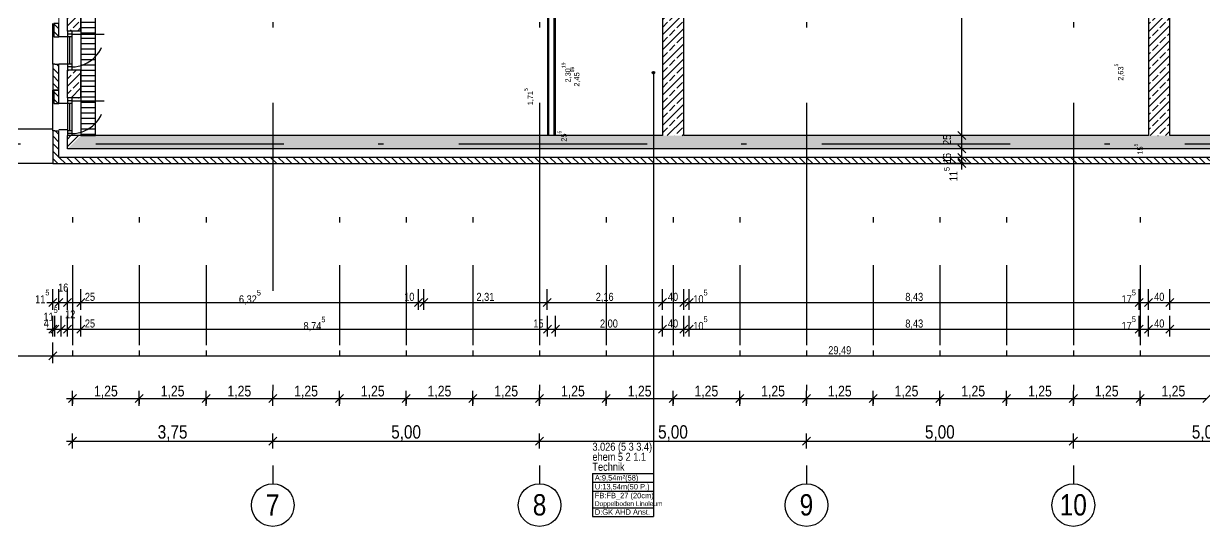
# Model space of a CAD drawing. Extents: x 0.1 to 69.2, y -3.1 to 71.7.
# Drawn here: x 25.14 to 47.27, y -3.14 to 6.28 of the extents above; entities that cross this region are included whole.
import ezdxf

# ---------------------------------------------------------------- set-up
doc = ezdxf.new("R2010")
doc.units = 0
doc.header["$MEASUREMENT"] = 0
for name, pattern in [('Achse', [0.0023, 0, -0.0008, 0.0015, 0]), ('Strichlinie oben', [0.0012, 0.0007, -0.0005]), ('Strichpunktlinie', [0.006703, 0.003528, -0.001764, 0, -0.001411])]:
    doc.linetypes.add(name, pattern=pattern)
for name, color, linetype in [('A11 Achsen-Bem.A', 7, 'Continuous'), ('A11 Achsen.A', 7, 'Continuous'), ('A12 Achsen1.A', 7, 'Continuous'), ('A27 Unterzug.TK', 7, 'Continuous'), ('A33 Beton Ansicht.TK', 7, 'Continuous'), ('A33 Beton Schnitt.TK', 7, 'Continuous'), ('A35 Mauer Schnitt.TK', 7, 'Continuous'), ('A35 Mauer Schnitt_Versatzstein.TK', 7, 'Continuous'), ('A43 Leichte Trennwand.NK', 7, 'Continuous'), ('A48 Fenster.TU', 7, 'Continuous'), ('A54 Heizung Konvektoren.HT', 7, 'Continuous'), ('A71 Bem100.TX', 7, 'Continuous'), ('A74 Raumstempel.TX', 7, 'Continuous')]:
    doc.layers.add(name, color=color, linetype=linetype)
doc.styles.add('ERSTELLTER_STIL_1', font='ARIALN.TTF')
pattern_1 = [(135, (-18.97232, -5.88776), (0.07071068, 0.07071068), [])]
pattern_2 = [(45, (-18.97232, -5.88776), (-0.14142136, 0.14142136), []), (45, (-19.04303, -5.81705), (-0.14142136, 0.14142136), [0.15, -0.05])]

msp = doc.modelspace()

# ---------------------------------------------------------------- hatches: boundary and pattern name
at = {"layer": 'A33 Beton Schnitt.TK', "linetype": 'Continuous', "ltscale": 1000}
h = msp.add_hatch(dxfattribs=at)
h.set_pattern_fill('BETON__STAHLBETON_0003', color=256, scale=100, style=0, pattern_type=2)
h.set_pattern_definition(pattern_2)
h.paths.add_polyline_path([(37.512, 4.184), (37.512, 17.374), (37.112, 17.624), (37.112, 4.184)], flags=0)
h = msp.add_hatch(dxfattribs=at)
h.set_pattern_fill('BETON__STAHLBETON_0003', color=256, scale=100, style=0, pattern_type=2)
h.set_pattern_definition(pattern_2)
h.paths.add_polyline_path([(46.222, 4.184), (46.622, 4.184), (46.622, 10.289), (46.542, 10.289), (46.222, 10.289)], flags=0)
h = msp.add_hatch(dxfattribs=at)
h.set_pattern_fill('BETON__STAHLBETON_0003', color=256, scale=100, style=0, pattern_type=2)
h.set_pattern_definition(pattern_2)
h.paths.add_polyline_path([(26.047, 6.664), (25.967, 6.664), (25.967, 6.144), (26.047, 6.144), (26.217, 6.144), (26.217, 6.664)], flags=0)
h = msp.add_hatch(dxfattribs=at)
h.set_pattern_fill('BETON__STAHLBETON_0003', color=256, scale=100, style=0, pattern_type=2)
h.set_pattern_definition(pattern_2)
h.paths.add_polyline_path([(25.967, 4.894), (26.047, 4.894), (26.217, 4.894), (26.217, 5.414), (26.047, 5.414), (25.967, 5.414)], flags=0)
h = msp.add_hatch(dxfattribs=at)
h.set_pattern_fill('BETON__STAHLBETON_0003', color=256, scale=100, style=0, pattern_type=2)
h.set_pattern_definition(pattern_2)
h.paths.add_polyline_path([(54.657, 4.184), (26.217, 4.184), (25.967, 3.934), (54.907, 3.934)], flags=0)
h = msp.add_hatch(dxfattribs=at)
h.set_pattern_fill('BETON__STAHLBETON_0003', color=256, scale=100, style=0, pattern_type=2)
h.set_pattern_definition(pattern_2)
h.paths.add_polyline_path([(26.047, 4.184), (25.967, 4.184), (25.967, 3.934), (26.217, 4.184)], flags=0)
at = {"layer": 'A35 Mauer Schnitt.TK', "linetype": 'Continuous', "ltscale": 1000}
h = msp.add_hatch(dxfattribs=at)
h.set_pattern_fill('MW_HLZ_0003', color=256, scale=100, style=0, pattern_type=2)
h.set_pattern_definition(pattern_1)
h.paths.add_polyline_path([(25.692, 5.034), (25.807, 5.034), (25.807, 5.524), (25.692, 5.524)], flags=0)
h = msp.add_hatch(dxfattribs=at)
h.set_pattern_fill('MW_HLZ_0003', color=256, scale=100, style=0, pattern_type=2)
h.set_pattern_definition(pattern_1)
h.paths.add_polyline_path([(25.692, 3.659), (25.807, 3.774), (25.807, 4.274), (25.692, 4.274)], flags=0)
h = msp.add_hatch(dxfattribs=at)
h.set_pattern_fill('MW_HLZ_0003', color=256, scale=100, style=0, pattern_type=2)
h.set_pattern_definition(pattern_1)
h.paths.add_polyline_path([(55.067, 3.774), (25.807, 3.774), (25.692, 3.659), (55.182, 3.659)], flags=0)
at = {"layer": 'A35 Mauer Schnitt_Versatzstein.TK', "linetype": 'Continuous', "ltscale": 1000}
h = msp.add_hatch(dxfattribs=at)
h.set_pattern_fill('MW_HLZ_0003', color=256, scale=100, style=0, pattern_type=2)
h.set_pattern_definition(pattern_1)
h.paths.add_polyline_path([(25.807, 6.034), (25.807, 6.284), (25.712, 6.284), (25.712, 6.034)], flags=0)
h = msp.add_hatch(dxfattribs=at)
h.set_pattern_fill('MW_HLZ_0003', color=256, scale=100, style=0, pattern_type=2)
h.set_pattern_definition(pattern_1)
h.paths.add_polyline_path([(25.807, 4.784), (25.807, 5.034), (25.712, 5.034), (25.712, 4.784)], flags=0)
at = {"layer": 'A54 Heizung Konvektoren.HT', "linetype": 'Continuous', "ltscale": 1000}
h = msp.add_hatch(dxfattribs=at)
h.set_pattern_fill('HOLZ_SCHALUNG_LIEGEND__1_A2', color=256, scale=100, style=0, pattern_type=2)
h.set_pattern_definition([(0, (-18.97232, -5.88776), (0, 0.1), [])])
h.paths.add_polyline_path([(26.489, 4.184), (26.489, 8.954), (26.217, 8.954), (26.217, 4.184)], flags=0)
at = {"layer": 'A74 Raumstempel.TX', "linetype": 'Continuous'}
msp.add_hatch(color=256, dxfattribs=at).paths.add_polyline_path([(36.968, 5.364), (36.966, 5.374), (36.96, 5.382), (36.952, 5.387), (36.943, 5.389), (36.933, 5.387), (36.925, 5.382), (36.919, 5.374), (36.918, 5.364), (36.919, 5.355), (36.925, 5.347), (36.933, 5.341), (36.943, 5.339), (36.952, 5.341), (36.96, 5.347), (36.966, 5.355)], flags=0)

# ---------------------------------------------------------------- linework, layer by layer
at = {"layer": 'A11 Achsen-Bem.A', "linetype": 'Continuous', "ltscale": 1000}
for p, q in [((26.062, -0.881), (26.062, -0.598)), ((27.312, -0.881), (27.312, -0.598)), ((28.562, -0.881), (28.562, -0.598)), ((29.812, -0.881), (29.812, -0.598)), ((31.062, -0.881), (31.062, -0.598)), ((32.312, -0.881), (32.312, -0.598)), ((33.562, -0.881), (33.562, -0.598)), ((34.812, -0.881), (34.812, -0.598)), ((36.062, -0.881), (36.062, -0.598)), ((37.312, -0.881), (37.312, -0.598)), ((38.562, -0.881), (38.562, -0.598)), ((39.812, -0.881), (39.812, -0.598)), ((41.062, -0.881), (41.062, -0.598)), ((42.312, -0.881), (42.312, -0.598)), ((43.562, -0.881), (43.562, -0.598)), ((44.812, -0.881), (44.812, -0.598)), ((46.062, -0.881), (46.062, -0.598)), ((25.949, -0.741), (26.062, -0.741)), ((26.137, -0.666), (25.987, -0.816)), ((26.062, -0.741), (27.312, -0.741)), ((27.387, -0.666), (27.237, -0.816)), ((27.312, -0.741), (28.562, -0.741)), ((28.637, -0.666), (28.487, -0.816)), ((28.562, -0.741), (29.812, -0.741)), ((29.887, -0.666), (29.737, -0.816)), ((29.812, -0.741), (31.062, -0.741)), ((31.137, -0.666), (30.987, -0.816)), ((31.062, -0.741), (32.312, -0.741)), ((32.387, -0.666), (32.237, -0.816)), ((32.312, -0.741), (33.562, -0.741)), ((33.637, -0.666), (33.487, -0.816)), ((33.562, -0.741), (34.812, -0.741)), ((34.887, -0.666), (34.737, -0.816)), ((34.812, -0.741), (36.062, -0.741)), ((36.137, -0.666), (35.987, -0.816)), ((36.062, -0.741), (37.312, -0.741)), ((37.387, -0.666), (37.237, -0.816)), ((37.312, -0.741), (38.562, -0.741)), ((38.637, -0.666), (38.487, -0.816)), ((38.562, -0.741), (39.812, -0.741)), ((39.887, -0.666), (39.737, -0.816)), ((39.812, -0.741), (41.062, -0.741)), ((41.137, -0.666), (40.987, -0.816)), ((41.062, -0.741), (42.312, -0.741)), ((42.387, -0.666), (42.237, -0.816)), ((42.312, -0.741), (43.562, -0.741)), ((43.637, -0.666), (43.487, -0.816)), ((43.562, -0.741), (44.812, -0.741)), ((44.887, -0.666), (44.737, -0.816)), ((44.812, -0.741), (46.062, -0.741)), ((46.137, -0.666), (45.987, -0.816)), ((46.062, -0.741), (47.312, -0.741)), ((47.387, -0.666), (47.237, -0.816)), ((25.949, -1.541), (26.062, -1.541)), ((26.137, -1.466), (25.987, -1.616)), ((26.062, -1.681), (26.062, -1.398)), ((26.062, -1.541), (29.812, -1.541)), ((29.887, -1.466), (29.737, -1.616)), ((29.812, -1.681), (29.812, -1.398)), ((29.812, -1.541), (34.812, -1.541)), ((34.887, -1.466), (34.737, -1.616)), ((34.812, -1.681), (34.812, -1.398)), ((34.812, -1.541), (39.812, -1.541)), ((39.887, -1.466), (39.737, -1.616)), ((39.812, -1.681), (39.812, -1.398)), ((39.812, -1.541), (44.812, -1.541)), ((44.887, -1.466), (44.737, -1.616)), ((44.812, -1.681), (44.812, -1.398)), ((44.812, -1.541), (49.812, -1.541))]:
    msp.add_line(p, q, dxfattribs=at)
at = {"layer": 'A11 Achsen.A', "linetype": 'Strichpunktlinie', "ltscale": 1000}
for p, q in [((29.812, 66.029), (29.812, -2.341)), ((34.812, 66.029), (34.812, -2.341)), ((39.812, 66.029), (39.812, -2.341)), ((44.812, 66.029), (44.812, -2.341)), ((19.692, 4.029), (61.182, 4.029))]:
    msp.add_line(p, q, dxfattribs=at)
at = {"layer": 'A11 Achsen.A', "linetype": 'Continuous', "ltscale": 1000}
for centre in [(29.812, -2.741), (34.812, -2.741), (39.812, -2.741), (44.812, -2.741)]:
    msp.add_circle(centre, 0.4, dxfattribs=at)
at = {"layer": 'A12 Achsen1.A', "linetype": 'Achse', "ltscale": 1000}
for p, q in [((26.062, 2.659), (26.062, -0.841)), ((27.312, 2.659), (27.312, -0.841)), ((28.562, 2.659), (28.562, -0.841)), ((31.062, 2.659), (31.062, -0.841)), ((32.312, 2.659), (32.312, -0.841)), ((33.562, 2.659), (33.562, -0.841)), ((34.812, 2.659), (34.812, -0.841)), ((36.062, 2.659), (36.062, -0.841)), ((37.312, 2.659), (37.312, -0.841)), ((38.562, 2.659), (38.562, -0.841)), ((39.812, 2.659), (39.812, -0.841)), ((41.062, 2.659), (41.062, -0.841)), ((42.312, 2.659), (42.312, -0.841)), ((43.562, 2.659), (43.562, -0.841)), ((44.812, 2.659), (44.812, -0.841)), ((46.062, 2.659), (46.062, -0.841))]:
    msp.add_line(p, q, dxfattribs=at)
at = {"layer": 'A27 Unterzug.TK', "linetype": 'Continuous', "ltscale": 1000}
for p, q in [((26.047, 6.144), (25.967, 6.144)), ((26.217, 6.144), (26.047, 6.144)), ((26.047, 5.414), (25.967, 5.414)), ((26.217, 5.414), (26.047, 5.414)), ((26.047, 4.894), (25.967, 4.894)), ((26.217, 4.894), (26.047, 4.894)), ((26.047, 4.184), (25.967, 4.184)), ((26.217, 4.184), (26.047, 4.184))]:
    msp.add_line(p, q, dxfattribs=at)
at = {"layer": 'A33 Beton Ansicht.TK', "linetype": 'Continuous', "ltscale": 1000}
for p, q in [((0.192, 4.309), (25.692, 4.309)), ((25.692, 3.659), (0.192, 3.659))]:
    msp.add_line(p, q, dxfattribs=at)
at = {"layer": 'A33 Beton Schnitt.TK', "linetype": 'Continuous', "ltscale": 1000}
for p, q in [((25.967, 6.144), (25.967, 6.664)), ((25.967, 6.034), (25.807, 6.034)), ((26.047, 6.144), (25.967, 6.144)), ((26.047, 6.144), (25.967, 6.144)), ((25.967, 6.144), (25.967, 5.414)), ((26.047, 6.144), (25.967, 6.144)), ((26.047, 6.034), (25.967, 6.034)), ((26.007, 6.034), (26.007, 5.524)), ((26.047, 6.144), (26.047, 5.414)), ((26.217, 6.144), (26.217, 5.414)), ((25.967, 5.524), (25.807, 5.524)), ((26.047, 5.524), (25.967, 5.524)), ((25.967, 4.894), (25.967, 5.414)), ((26.047, 5.414), (25.967, 5.414)), ((26.047, 5.414), (25.967, 5.414)), ((26.047, 5.414), (25.967, 5.414)), ((26.047, 4.894), (25.967, 4.894)), ((26.047, 4.894), (25.967, 4.894)), ((25.967, 4.894), (25.967, 4.184)), ((26.047, 4.894), (25.967, 4.894)), ((26.047, 4.894), (26.047, 4.184)), ((26.217, 4.894), (26.217, 4.184)), ((25.967, 4.784), (25.807, 4.784)), ((26.047, 4.784), (25.967, 4.784)), ((26.007, 4.784), (26.007, 4.274)), ((25.967, 4.294), (25.807, 4.294)), ((26.047, 4.274), (25.967, 4.274)), ((25.967, 3.934), (25.967, 4.184)), ((26.047, 4.184), (25.967, 4.184)), ((26.047, 4.184), (25.967, 4.184)), ((26.047, 4.184), (25.967, 4.184)), ((54.907, 3.934), (25.967, 3.934))]:
    msp.add_line(p, q, dxfattribs=at)
at = {"layer": 'A33 Beton Schnitt.TK', "linetype": 'Continuous', "ltscale": 1000, "flags": 128}
for points in [[(37.112, 17.624), (37.112, 4.184)], [(37.512, 4.184), (37.512, 17.374)], [(46.222, 10.289), (46.222, 4.184)], [(46.622, 4.184), (46.622, 8.829)], [(26.217, 6.144), (26.217, 6.664)], [(26.217, 4.894), (26.217, 5.414)], [(37.112, 4.184), (26.217, 4.184)], [(46.222, 4.184), (37.512, 4.184)], [(54.657, 4.184), (46.622, 4.184)]]:
    msp.add_lwpolyline(points, dxfattribs=at)
at = {"layer": 'A33 Beton Schnitt.TK', "linetype": 'Continuous', "lineweight": 0, "ltscale": 1000, "flags": 128}
for points in [[(25.807, 6.664), (25.807, 6.144)], [(25.807, 5.414), (25.807, 4.894)], [(25.807, 4.184), (25.807, 3.774)], [(25.807, 3.774), (55.067, 3.774)]]:
    msp.add_lwpolyline(points, dxfattribs=at)
at = {"layer": 'A35 Mauer Schnitt.TK', "linetype": 'Continuous', "ltscale": 1000}
for p, q in [((25.692, 5.524), (25.692, 6.284)), ((25.732, 5.524), (25.692, 5.524)), ((25.732, 5.524), (25.807, 5.524)), ((25.732, 5.034), (25.692, 5.034)), ((25.692, 4.274), (25.692, 5.034)), ((25.732, 5.034), (25.807, 5.034)), ((25.732, 4.274), (25.692, 4.274)), ((25.732, 4.274), (25.807, 4.274))]:
    msp.add_line(p, q, dxfattribs=at)
at = {"layer": 'A35 Mauer Schnitt.TK', "linetype": 'Continuous', "ltscale": 1000, "flags": 128}
for points in [[(25.692, 5.524), (25.692, 5.034)], [(25.807, 5.034), (25.807, 5.524)], [(25.692, 4.274), (25.692, 3.659)], [(25.807, 3.774), (25.807, 4.274)], [(55.067, 3.774), (25.807, 3.774)], [(25.692, 3.659), (55.182, 3.659)]]:
    msp.add_lwpolyline(points, dxfattribs=at)
at = {"layer": 'A35 Mauer Schnitt_Versatzstein.TK', "linetype": 'Continuous', "ltscale": 1000, "flags": 128}
for points in [[(25.807, 6.284), (25.712, 6.284)], [(25.712, 6.284), (25.712, 6.034)], [(25.807, 6.034), (25.807, 6.284)], [(25.712, 6.034), (25.807, 6.034)], [(25.807, 5.034), (25.712, 5.034)], [(25.712, 5.034), (25.712, 4.784)], [(25.807, 4.784), (25.807, 5.034)], [(25.712, 4.784), (25.807, 4.784)]]:
    msp.add_lwpolyline(points, dxfattribs=at)
at = {"layer": 'A43 Leichte Trennwand.NK', "linetype": 'Continuous', "ltscale": 1000}
for p, q in [((34.987, 4.184), (34.987, 9.079)), ((35.087, 4.184), (35.087, 8.979))]:
    msp.add_line(p, q, dxfattribs=at)
at = {"layer": 'A43 Leichte Trennwand.NK', "linetype": 'Continuous', "ltscale": 1000, "flags": 128}
for points in [[(34.962, 9.079), (34.962, 4.184)], [(35.112, 4.184), (35.112, 8.954)], [(34.987, 4.184), (34.962, 4.184)], [(35.087, 4.184), (34.987, 4.184)], [(35.112, 4.184), (35.087, 4.184)]]:
    msp.add_lwpolyline(points, dxfattribs=at)
at = {"layer": 'A48 Fenster.TU', "linetype": 'Continuous', "ltscale": 1000}
for p, q in [((26.047, 6.084), (25.967, 6.084)), ((26.047, 5.474), (25.967, 5.474)), ((26.047, 4.834), (25.967, 4.834)), ((26.047, 4.224), (25.967, 4.224))]:
    msp.add_line(p, q, dxfattribs=at)
at = {"layer": 'A48 Fenster.TU', "linetype": 'Strichlinie oben', "ltscale": 1000}
for p, q in [((26.047, 6.084), (26.657, 6.084)), ((26.047, 4.834), (26.657, 4.834))]:
    msp.add_line(p, q, dxfattribs=at)
for centre in [(26.047, 6.084), (26.047, 4.834)]:
    msp.add_arc(centre, 0.61, 270, 0, dxfattribs=at)
at = {"layer": 'A54 Heizung Konvektoren.HT', "linetype": 'Continuous', "ltscale": 1000}
for p, q in [((26.217, 8.954), (26.217, 4.184)), ((26.489, 4.184), (26.489, 8.954)), ((26.217, 4.184), (26.489, 4.184))]:
    msp.add_line(p, q, dxfattribs=at)
at = {"layer": 'A71 Bem100.TX', "linetype": 'Continuous', "ltscale": 1000}
for p, q in [((42.722, 4.184), (42.722, 17.269)), ((42.647, 4.259), (42.797, 4.109)), ((42.862, 4.184), (42.472, 4.184)), ((42.647, 4.009), (42.797, 3.859)), ((42.722, 3.934), (42.722, 4.184)), ((42.862, 3.934), (42.472, 3.934)), ((42.862, 3.774), (42.472, 3.774)), ((42.647, 3.849), (42.797, 3.699)), ((42.722, 3.774), (42.722, 3.934)), ((42.722, 3.659), (42.722, 3.774)), ((42.862, 3.659), (42.472, 3.659)), ((42.647, 3.734), (42.797, 3.584)), ((42.722, 3.547), (42.722, 3.659)), ((25.767, 1.134), (25.617, 0.984)), ((25.692, 0.919), (25.692, 1.309)), ((25.882, 1.134), (25.732, 0.984)), ((25.807, 0.919), (25.807, 1.309)), ((26.042, 1.134), (25.892, 0.984)), ((25.967, 0.919), (25.967, 1.309)), ((26.292, 1.134), (26.142, 0.984)), ((26.217, 0.919), (26.217, 1.309)), ((32.617, 1.134), (32.467, 0.984)), ((32.542, 0.919), (32.542, 1.309)), ((32.717, 1.134), (32.567, 0.984)), ((32.642, 0.919), (32.642, 1.309)), ((35.027, 1.134), (34.877, 0.984)), ((34.952, 0.919), (34.952, 1.309)), ((37.187, 1.134), (37.037, 0.984)), ((37.112, 0.919), (37.112, 1.309)), ((37.587, 1.134), (37.437, 0.984)), ((37.512, 0.919), (37.512, 1.309)), ((37.692, 1.134), (37.542, 0.984)), ((37.617, 0.919), (37.617, 1.309)), ((46.122, 1.134), (45.972, 0.984)), ((46.047, 0.919), (46.047, 1.309)), ((46.297, 1.134), (46.147, 0.984)), ((46.222, 0.919), (46.222, 1.309)), ((46.697, 1.134), (46.547, 0.984)), ((46.622, 0.919), (46.622, 1.309)), ((25.579, 1.059), (25.692, 1.059)), ((25.692, 1.059), (25.807, 1.059)), ((25.807, 1.059), (25.967, 1.059)), ((25.967, 1.059), (26.217, 1.059)), ((26.217, 1.059), (32.542, 1.059)), ((32.542, 1.059), (32.642, 1.059)), ((32.642, 1.059), (34.952, 1.059)), ((34.952, 1.059), (37.112, 1.059)), ((37.112, 1.059), (37.512, 1.059)), ((37.512, 1.059), (37.617, 1.059)), ((37.617, 1.059), (46.047, 1.059)), ((46.047, 1.059), (46.222, 1.059)), ((46.222, 1.059), (46.622, 1.059)), ((46.622, 1.059), (51.507, 1.059)), ((25.692, 0.419), (25.692, 0.809)), ((25.732, 0.419), (25.732, 0.809)), ((25.847, 0.419), (25.847, 0.809)), ((25.967, 0.419), (25.967, 0.809)), ((26.217, 0.419), (26.217, 0.809)), ((34.962, 0.419), (34.962, 0.809)), ((35.112, 0.419), (35.112, 0.809)), ((37.112, 0.419), (37.112, 0.809)), ((37.512, 0.419), (37.512, 0.809)), ((37.617, 0.419), (37.617, 0.809)), ((46.047, 0.419), (46.047, 0.809)), ((46.222, 0.419), (46.222, 0.809)), ((46.622, 0.419), (46.622, 0.809)), ((25.579, 0.559), (25.692, 0.559)), ((25.617, 0.484), (25.767, 0.634)), ((25.807, 0.634), (25.657, 0.484)), ((25.692, 0.559), (25.732, 0.559)), ((25.732, 0.559), (25.847, 0.559)), ((25.922, 0.634), (25.772, 0.484)), ((25.847, 0.559), (25.967, 0.559)), ((26.042, 0.634), (25.892, 0.484)), ((25.967, 0.559), (26.217, 0.559)), ((26.292, 0.634), (26.142, 0.484)), ((26.217, 0.559), (34.962, 0.559)), ((35.037, 0.634), (34.887, 0.484)), ((34.962, 0.559), (35.112, 0.559)), ((35.187, 0.634), (35.037, 0.484)), ((35.112, 0.559), (37.112, 0.559)), ((37.187, 0.634), (37.037, 0.484)), ((37.112, 0.559), (37.512, 0.559)), ((37.587, 0.634), (37.437, 0.484)), ((37.512, 0.559), (37.617, 0.559)), ((37.692, 0.634), (37.542, 0.484)), ((37.617, 0.559), (46.047, 0.559)), ((46.122, 0.634), (45.972, 0.484)), ((46.047, 0.559), (46.222, 0.559)), ((46.297, 0.634), (46.147, 0.484)), ((46.222, 0.559), (46.622, 0.559)), ((46.697, 0.634), (46.547, 0.484)), ((46.622, 0.559), (54.657, 0.559)), ((25.692, -0.081), (25.692, 0.309)), ((0.192, 0.059), (25.692, 0.059)), ((25.767, 0.134), (25.617, -0.016)), ((25.692, 0.059), (55.182, 0.059))]:
    msp.add_line(p, q, dxfattribs=at)
at = {"layer": 'A74 Raumstempel.TX', "linetype": 'Continuous', "ltscale": 1000}
for p, q in [((36.943, 5.339), (36.943, -2.148)), ((35.802, -2.148), (36.943, -2.148)), ((35.802, -2.148), (35.802, -2.957)), ((36.943, -2.148), (36.943, -2.957)), ((35.802, -2.314), (36.943, -2.314)), ((35.802, -2.481), (36.943, -2.481)), ((35.802, -2.79), (36.943, -2.79)), ((35.802, -2.957), (36.943, -2.957))]:
    msp.add_line(p, q, dxfattribs=at)
msp.add_circle((36.943, 5.364), 0.025, dxfattribs=at)

# ---------------------------------------------------------------- texts
at = {"linetype": 'Continuous', "attachment_point": 7, "rotation": 90, "style": 'ERSTELLTER_STIL_1'}
for s, insert, char_height in [('{2,30\\A1{\\H0.7x;\\S19^  ;}}', (35.412, 5.181), 0.1), ('{2,45\\A1{\\H0.7x;\\S69^  ;}}', (35.576, 5.104), 0.1), ('{2,63\\A1{\\H0.7x;\\S5^  ;}}', (45.768, 5.214), 0.1), ('{1,71\\A1{\\H0.7x;\\S5^  ;}}', (34.708, 4.754), 0.1), ('{25\\A1{\\H0.7x;\\S5^  ;}}', (35.318, 4.072), 0.1), ('{15\\A1{\\H0.7x;\\S5^  ;}}', (46.115, 3.829), 0.1), ('{11\\A1{\\H0.7x;\\S5^  ;}}', (42.641, 3.329), 0.15)]:
    msp.add_mtext(s, dxfattribs=dict(at, insert=insert, char_height=char_height))
at = {"linetype": 'Continuous', "char_height": 0.15, "attachment_point": 7, "style": 'ERSTELLTER_STIL_1'}
for s, insert in [('{11\\A1{\\H0.7x;\\S5^  ;}}', (25.361, 1.043)), ('{6,32\\A1{\\H0.7x;\\S5^  ;}}', (29.179, 1.013)), ('{10\\A1{\\H0.7x;\\S5^  ;}}', (37.692, 1.04)), ('{17\\A1{\\H0.7x;\\S5^  ;}}', (45.716, 1.043)), ('{11\\A1{\\H0.7x;\\S5^  ;}}', (25.516, 0.715)), ('{8,74\\A1{\\H0.7x;\\S5^  ;}}', (30.389, 0.513)), ('{10\\A1{\\H0.7x;\\S5^  ;}}', (37.692, 0.54)), ('{17\\A1{\\H0.7x;\\S5^  ;}}', (45.716, 0.543))]:
    msp.add_mtext(s, dxfattribs=dict(at, insert=insert))
at = {"layer": 'A11 Achsen-Bem.A', "linetype": 'Continuous', "attachment_point": 7, "style": 'ERSTELLTER_STIL_1'}
for s, insert, char_height in [('{1,25}', (26.463, -0.741), 0.2), ('{1,25}', (27.713, -0.741), 0.2), ('{1,25}', (28.963, -0.741), 0.2), ('{1,25}', (30.213, -0.741), 0.2), ('{1,25}', (31.463, -0.741), 0.2), ('{1,25}', (32.713, -0.741), 0.2), ('{1,25}', (33.963, -0.741), 0.2), ('{1,25}', (35.213, -0.741), 0.2), ('{1,25}', (36.463, -0.741), 0.2), ('{1,25}', (37.713, -0.741), 0.2), ('{1,25}', (38.963, -0.741), 0.2), ('{1,25}', (40.213, -0.741), 0.2), ('{1,25}', (41.463, -0.741), 0.2), ('{1,25}', (42.713, -0.741), 0.2), ('{1,25}', (43.963, -0.741), 0.2), ('{1,25}', (45.213, -0.741), 0.2), ('{1,25}', (46.463, -0.741), 0.2), ('{3,75}', (27.657, -1.541), 0.25), ('{5,00}', (32.032, -1.541), 0.25), ('{5,00}', (37.032, -1.541), 0.25), ('{5,00}', (42.032, -1.541), 0.25), ('{5,00}', (47.032, -1.541), 0.25)]:
    msp.add_mtext(s, dxfattribs=dict(at, insert=insert, char_height=char_height))
at = {"layer": 'A11 Achsen.A', "linetype": 'Continuous', "char_height": 0.4, "attachment_point": 4, "style": 'ERSTELLTER_STIL_1'}
for s, insert in [('{7}', (29.684, -2.741)), ('{8}', (34.684, -2.739)), ('{9}', (39.684, -2.739)), ('{10}', (44.556, -2.739))]:
    msp.add_mtext(s, dxfattribs=dict(at, insert=insert))
at = {"layer": 'A71 Bem100.TX', "linetype": 'Continuous', "char_height": 0.15, "attachment_point": 7, "rotation": 90, "style": 'ERSTELLTER_STIL_1'}
for s, insert in [('{25}', (42.522, 4.009)), ('{16}', (42.522, 3.667))]:
    msp.add_mtext(s, dxfattribs=dict(at, insert=insert))
at = {"layer": 'A71 Bem100.TX', "linetype": 'Continuous', "char_height": 0.15, "attachment_point": 7, "style": 'ERSTELLTER_STIL_1'}
for s, insert in [('{16}', (25.791, 1.259)), ('{25}', (26.292, 1.086)), ('{10}', (32.275, 1.086)), ('{2,31}', (33.629, 1.059)), ('{2,16}', (35.864, 1.059)), ('{40}', (37.216, 1.086)), ('{8,43}', (41.664, 1.059)), ('{40}', (46.326, 1.086)), ('{12}', (25.922, 0.761)), ('{4}', (25.521, 0.589)), ('{25}', (26.292, 0.586)), ('{15}', (34.695, 0.586)), ('{2,00}', (35.944, 0.559)), ('{40}', (37.216, 0.586)), ('{8,43}', (41.664, 0.559)), ('{40}', (46.326, 0.586)), ('{29,49}', (40.221, 0.059))]:
    msp.add_mtext(s, dxfattribs=dict(at, insert=insert))
at = {"layer": 'A74 Raumstempel.TX', "linetype": 'Continuous', "style": 'ERSTELLTER_STIL_1'}
for s, insert, char_height, attachment_point in [('{3.026 (5 3 3.4)}', (35.802, -1.767), 0.15, 7), ('{ehem 5 2 1.1}', (35.802, -1.913), 0.15, 7), ('{Technik}', (35.802, -2.1), 0.15, 7), ('{A:9,54m²(58)}', (35.847, -2.178), 0.102, 1), ('{U:13,54m(50 P.)}', (35.847, -2.345), 0.102, 1), ('{FB:FB_27 (20cm)}', (35.847, -2.511), 0.102, 1), ('{Doppelboden Linoleum}', (35.847, -2.669), 0.09, 1), ('{D:GK AHD Anst.}', (35.847, -2.82), 0.102, 1)]:
    msp.add_mtext(s, dxfattribs=dict(at, insert=insert, char_height=char_height, attachment_point=attachment_point))

doc.saveas('drawing.dxf')
